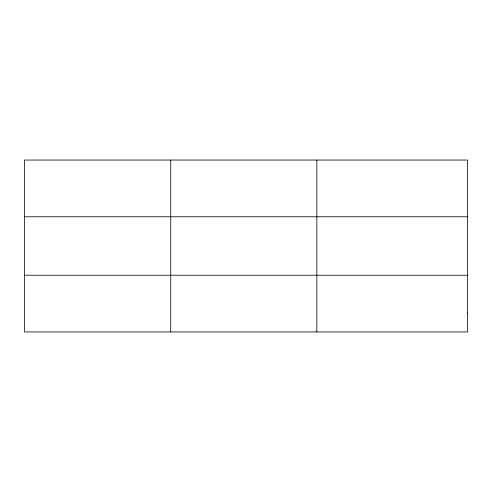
<?xml version="1.0" encoding="UTF-8"?>
<svg xmlns="http://www.w3.org/2000/svg" width="492" height="492" viewBox="0 0 492 492"><rect width="100%" height="100%" fill="white"/><g stroke="black" fill="none" stroke-linecap="round" stroke-linejoin="round"><path stroke-width="0.74" d="M170.724 331.952L170.724 160.048M316.848 331.952L316.848 160.048M24.6 216.775L467.4 216.775M24.6 275.225L467.4 275.225M467.4 313.041L467.4 331.952L24.6 331.952L24.6 160.048L467.4 160.048L467.4 313.041"/></g></svg>
